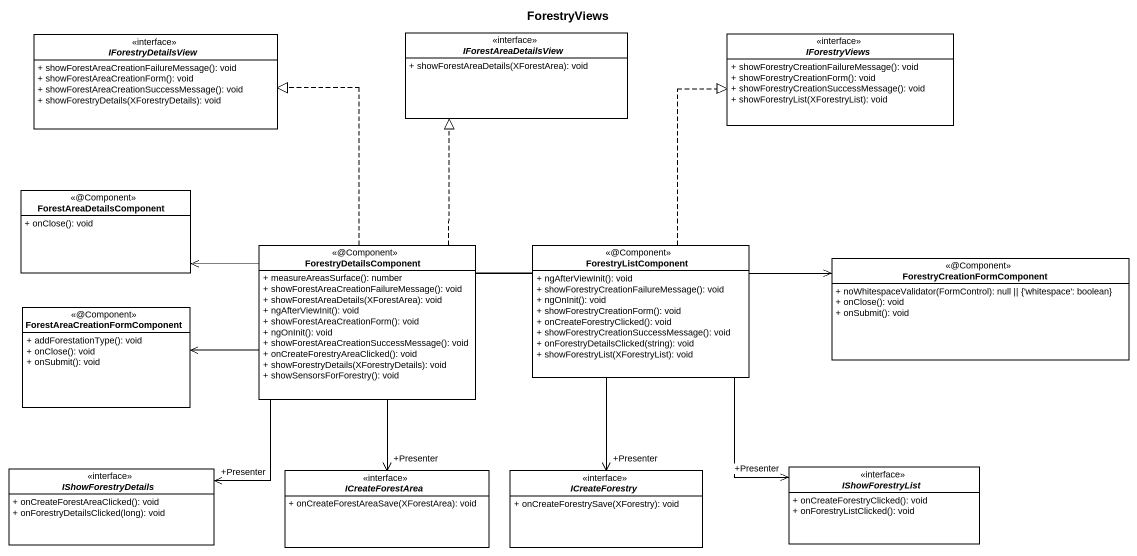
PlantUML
@startuml
title ForestryViews
hide circle
hide empty members
skinparam classAttributeIconSize 0
interface IForestryDetailsView <<interface>> {
  + showForestAreaCreationFailureMessage(): void
  + showForestAreaCreationForm(): void
  + showForestAreaCreationSuccessMessage(): void
  + showForestryDetails(XForestryDetails): void
}
interface IForestAreaDetailsView <<interface>> {
  + showForestAreaDetails(XForestArea): void
}
interface IForestryViews <<interface>> {
  + showForestryCreationFailureMessage(): void
  + showForestryCreationForm(): void
  + showForestryCreationSuccessMessage(): void
  + showForestryList(XForestryList): void
}
class ForestAreaDetailsComponent <<@Component>> {
  + onClose(): void
}
class ForestryDetailsComponent <<@Component>> {
  + measureAreasSurface(): number
  + showForestAreaCreationFailureMessage(): void
  + showForestAreaDetails(XForestArea): void
  + ngAfterViewInit(): void
  + showForestAreaCreationForm(): void
  + ngOnInit(): void
  + showForestAreaCreationSuccessMessage(): void
  + onCreateForestryAreaClicked(): void
  + showForestryDetails(XForestryDetails): void
  + showSensorsForForestry(): void
}
class ForestryListComponent <<@Component>> {
  + ngAfterViewInit(): void
  + showForestryCreationFailureMessage(): void
  + ngOnInit(): void
  + showForestryCreationForm(): void
  + onCreateForestryClicked(): void
  + showForestryCreationSuccessMessage(): void
  + onForestryDetailsClicked(string): void
  + showForestryList(XForestryList): void
}
class "ForestryCreationFormComponent" as ForestryCreationFormComponen <<@Component>> {
  + noWhitespaceValidator(FormControl): null || {'whitespace': boolean}
  + onClose(): void
  + onSubmit(): void
}
class "ForestAreaCreationFormComponent" as ForestAreaCreationFormCompon <<@Component>> {
  + addForestationType(): void
  + onClose(): void
  + onSubmit(): void
}
interface IShowForestryDetails <<interface>> {
  + onCreateForestAreaClicked(): void
  + onForestryDetailsClicked(long): void
}
interface ICreateForestArea <<interface>> {
  + onCreateForestAreaSave(XForestArea): void
}
interface ICreateForestry <<interface>> {
  + onCreateForestrySave(XForestry): void
}
interface IShowForestryList <<interface>> {
  + onCreateForestryClicked(): void
  + onForestryListClicked(): void
}
ForestryDetailsComponent .up.|> IForestryDetailsView
ForestryDetailsComponent .up.|> IForestAreaDetailsView
ForestryDetailsComponent -left-> ForestAreaDetailsComponent
ForestryDetailsComponent -left-> ForestAreaCreationFormCompon
ForestryDetailsComponent --> "+Presenter" IShowForestryDetails
ForestryDetailsComponent --> "+Presenter" ICreateForestArea
ForestryListComponent .up.|> IForestryViews
ForestryListComponent -right-> ForestryCreationFormComponen
ForestryListComponent --> "+Presenter" ICreateForestry
ForestryListComponent --> "+Presenter" IShowForestryList
@enduml
